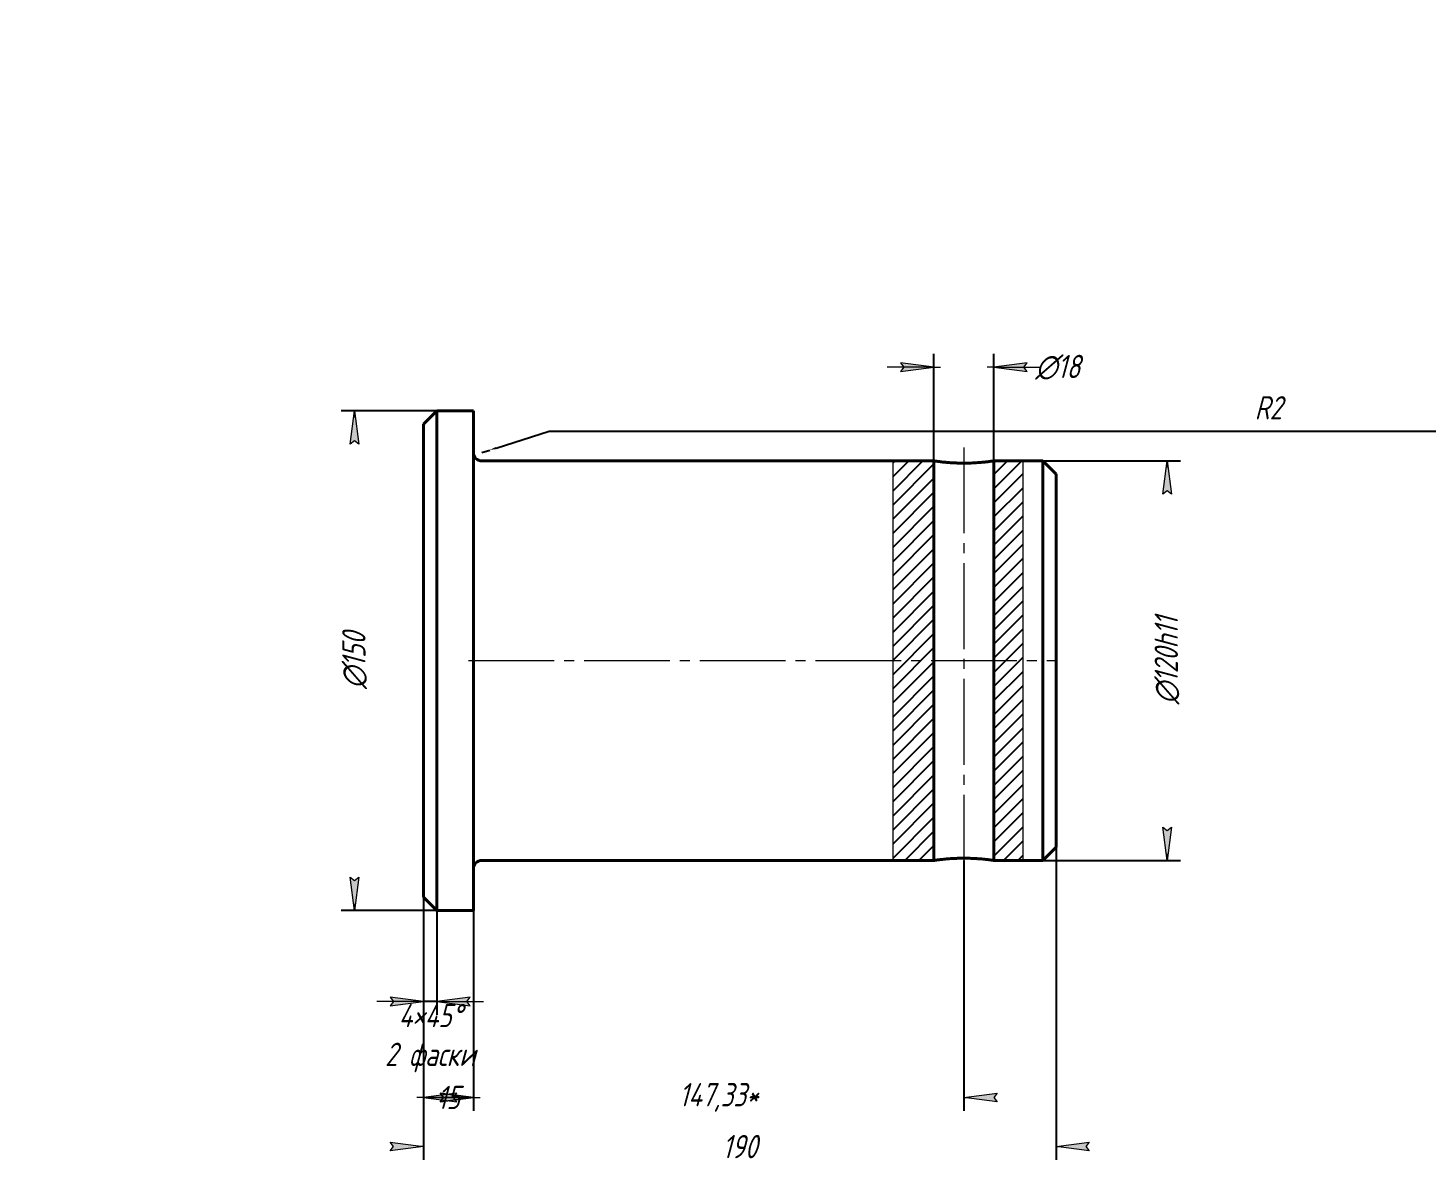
# Model space of a CAD drawing. Header units: millimetres. Extents: x 0 to 210, y 0 to 297.
# Drawn here: x 0 to 210, y 125.1 to 297 of the extents above; entities that cross this region are included whole.
import ezdxf

# ---------------------------------------------------------------- set-up
doc = ezdxf.new("R2010")
doc.units = ezdxf.units.MM
for name, pattern in [('K5LT_AXLED', [17.375, 12.875, -1.5, 1.5, -1.5]), ('K5LT_BASIC', [0]), ('K5LT_THIN', [0]), ('K5LT_THIN_INCLUDED_TO_HATCHING', [0])]:
    doc.linetypes.add(name, pattern=pattern)
doc.layers.add('Системный слой', color=7, linetype='Continuous')
doc.styles.add('KDIMTEXTSTYLE', font='GOST_AU.SHX', dxfattribs={"width": 0.96, "oblique": 15, "height": 5})
doc.dimstyles.new('KDIMSTYLE (0.50)', dxfattribs={"dimtxt": 5, "dimasz": 1, "dimexe": 2, "dimexo": 0.0625, "dimgap": 1, "dimtad": 1, "dimlfac": 2, "dimtxsty": 'KDIMTEXTSTYLE', "dimsah": 1, "dimcen": 0.09, "dimdle": 1, "dimadec": 0, "dimazin": 0, "dimtfac": 0.667, "dimtmove": 0, "dimatfit": 3, "dimfxl": 1, "dimtvp": 1, "dimtolj": 1, "dimtzin": 0, "dimarcsym": 0})

# ---------------------------------------------------------------- blocks, each defined once
blk = doc.blocks.new('U20')
at = {"layer": 'Системный слой', "color": 150, "linetype": 'K5LT_BASIC', "lineweight": 40, "true_color": 0x0080ff}
for p, q in [((68.1679752777834, 232), (129.9350284377118, 232)), ((149.4350284377118, 232), (152.4179752777834, 232))]:
    blk.add_line(p, q, dxfattribs=at)
blk = doc.blocks.new('U21')
at = {"layer": 'Системный слой', "color": 150, "linetype": 'K5LT_BASIC', "lineweight": 40, "true_color": 0x0080ff}
for p, q in [((68.1679752777834, 172), (129.9350284377118, 172)), ((149.4350284377118, 172), (152.4179752777834, 172))]:
    blk.add_line(p, q, dxfattribs=at)
blk = doc.blocks.new('U22')
at = {"layer": 'Системный слой', "color": 7, "linetype": 'K5LT_THIN_INCLUDED_TO_HATCHING', "lineweight": 18}
for p, q in [((129.9350284377118, 172), (129.9350284377118, 232)), ((149.4350284377118, 232), (149.4350284377118, 172))]:
    blk.add_line(p, q, dxfattribs=at)
blk = doc.blocks.new('KDIMARROW_01')
at = {"layer": 'Системный слой'}
blk.add_hatch(color=0, dxfattribs=at).paths.add_polyline_path([(-5, -0.6582624912261956), (0, 0), (-5, 0.658262491226197), (-4.5, 5.51091059616309e-16)])
at = {"layer": 'Системный слой', "color": 0, "linetype": 'K5LT_THIN', "lineweight": 18}
for p, q in [((-4.5, 5.51091059616309e-16), (-5, 0.658262491226197)), ((-5, 0.658262491226197), (0, 0)), ((0, 0), (-5, -0.6582624912261956)), ((-5, -0.6582624912261956), (-4.5, 5.51091059616309e-16)), ((0, 0), (-1, 0))]:
    blk.add_line(p, q, dxfattribs=at)
blk = doc.blocks.new('KDIMARROW_02')
at = {"layer": 'Системный слой'}
blk.add_hatch(color=0, dxfattribs=at).paths.add_polyline_path([(4.5, -5.51091059616309e-16), (5, 0.6582624912261956), (0, 0), (5, -0.658262491226197)])
at = {"layer": 'Системный слой', "color": 0, "linetype": 'K5LT_THIN', "lineweight": 18}
for p, q in [((0, 0), (-1, 0)), ((5, 0.6582624912261956), (0, 0)), ((0, 0), (5, -0.658262491226197)), ((0, 0), (7, -8.572527594031472e-16)), ((4.5, -5.51091059616309e-16), (5, 0.6582624912261956)), ((5, -0.658262491226197), (4.5, -5.51091059616309e-16))]:
    blk.add_line(p, q, dxfattribs=at)

msp = doc.modelspace()

# ---------------------------------------------------------------- hatches: boundary and pattern name
at = {"layer": 'Системный слой'}
h = msp.add_hatch(dxfattribs=at)
h.set_pattern_fill('', angle=45, style=0, pattern_type=0)
h.set_pattern_definition([(45, (0, 0), (-1.060660171779821, 1.060660171779821), [])])
h.paths.add_polyline_path([(136.0829743521537, 232), (129.9350284377118, 232), (129.9350284376117, 172), (136.0829743521977, 171.9999999992382)])
h.paths.add_polyline_path([(149.4350284378118, 232), (145.0829743521977, 232), (145.0829743522531, 172), (149.4350284377118, 172)])

# ---------------------------------------------------------------- linework, layer by layer
at = {"layer": 'Системный слой', "color": 150, "linetype": 'K5LT_BASIC', "lineweight": 40, "true_color": 0x0080ff}
for p, q in [((61.41797527778341, 239.5), (59.41797527778341, 237.5)), ((61.41797527778341, 239.5), (66.9179752777834, 239.5)), ((61.41797527778341, 239.5), (61.4179752777834, 164.5)), ((66.9179752777834, 239.5), (66.9179752777834, 164.5)), ((59.41797527778341, 237.5), (59.4179752777834, 166.5)), ((129.9350284377118, 232), (136.0829743521907, 232)), ((136.0829743521907, 232), (136.0829743521977, 172)), ((145.0829743521977, 232), (149.4350284377118, 232)), ((145.0829743521977, 232), (145.0829743521977, 172)), ((154.4179752777834, 230), (152.4179752777834, 232)), ((152.4179752777834, 232), (152.4179752777834, 172)), ((154.4179752777834, 230), (154.4179752777834, 174)), ((154.4179752777834, 174), (152.4179752777834, 172)), ((129.9350284377118, 172), (136.0829743521977, 172)), ((145.0829743521977, 172), (149.4350284377118, 172)), ((61.4179752777834, 164.5), (59.4179752777834, 166.5)), ((61.4179752777834, 164.5), (66.9179752777834, 164.5))]:
    msp.add_line(p, q, dxfattribs=at)
at = {"layer": 'Системный слой', "color": 30, "linetype": 'K5LT_AXLED', "lineweight": 18, "true_color": 0xff8000}
for p, q in [((140.5829743521977, 234), (140.5829743521977, 169.9999999999986)), ((66.1679752777834, 202), (154.4179752777834, 202))]:
    msp.add_line(p, q, dxfattribs=at)
at = {"layer": 'Системный слой', "color": 150, "linetype": 'K5LT_BASIC', "lineweight": 40, "true_color": 0x0080ff}
for centre, radius, start, end in [((68.1679752777834, 233.25), 1.250000000000004, 180, 269.9999999999999), ((68.1679752777834, 170.75), 1.250000000000002, 90, 179.9999999999999)]:
    msp.add_arc(centre, radius, start, end, dxfattribs=at)
for points, knots in [([(145.0829743521977, 232), (145.0829248985607, 231.9999926281793), (145.0603315992305, 231.9965890969948), (144.9643602632045, 231.9823595761293), (144.8182895793721, 231.9612819865785), (144.6135029543124, 231.9328855150267), (144.3512572428376, 231.898499778442), (144.0422586939437, 231.8610693389907), (143.7523565315684, 231.8290216520148), (143.4528873614271, 231.7986369190366), (143.107096188449, 231.7668190776932), (142.6648631044615, 231.7322700374851), (142.1658898901, 231.7013324627459), (141.6428182484964, 231.6778788388433), (141.0783119709918, 231.6628445190269), (140.4726406870967, 231.6585249415862), (139.8593665947998, 231.6673157265353), (139.2798627905443, 231.6875577227388), (138.7939098170424, 231.713372842228), (138.3176350101753, 231.74577550454), (137.8636579554586, 231.7837055121347), (137.4241672931661, 231.8274317732479), (137.0638865009223, 231.8680409546976), (136.7661782640356, 231.9047595682521), (136.5263414581512, 231.9364536139871), (136.3330768806138, 231.9633526955947), (136.1790691125508, 231.9856412619112), (136.097891723356, 231.9977620083546), (136.0830238474801, 231.9999929060188), (136.0829743521907, 232)], [0, 0, 0, 0, 1.200359708921876, 2.283201702858866, 3.354371090993911, 4.386277896497451, 5.582004672996226, 6.696870546704727, 7.664830018467889, 8.284049289777213, 9.270925360712534, 10.43361926610586, 11.56191847818896, 12.74360762503158, 13.90920479161796, 15.200995885014, 16.58931950636302, 17.8147727110605, 18.97942274002859, 19.88342631225569, 21.20374523016808, 22.43171732692079, 23.58338515478864, 24.6328900925434, 25.70509152672732, 26.72921317406966, 27.81405914642848, 29.17202272730985, 30, 30, 30, 30]), ([(136.0829743521977, 172), (136.0830238767842, 172.0000069008207), (136.1047541312096, 172.0032802782075), (136.191144394335, 172.0160984966025), (136.3160806227866, 172.0341703026161), (136.4807824506817, 172.0573109528137), (136.7175091812543, 172.0890160091691), (137.0208822695071, 172.1268882866128), (137.373087558844, 172.1670090711087), (137.7517844316587, 172.2054370927998), (138.1679374071275, 172.242266861377), (138.648140579523, 172.2779710348267), (139.1909060282373, 172.3086253692901), (139.7725460178059, 172.3301714160469), (140.3444275203688, 172.3403548703593), (140.8657659631264, 172.3393986375595), (141.3067061308153, 172.3313909266491), (141.6729332051943, 172.3200836486463), (141.9752010593567, 172.3071951775086), (142.3509057408152, 172.2877078858264), (142.7640385622195, 172.2607261977305), (143.2545822680428, 172.2205084491996), (143.6780987445046, 172.1792815956834), (144.041262506295, 172.1390422907823), (144.3203157595387, 172.1052105556585), (144.5628101399979, 172.0738852773722), (144.768259649935, 172.0457926890013), (144.9351529199635, 172.0219184840466), (145.0439783801928, 172.0058560309212), (145.0796873280293, 172.0004925330546), (145.0829249020773, 172.0000073949853), (145.0829743521977, 172)], [0, 0, 0, 0, 1.234198859114831, 2.432908051265489, 3.262121254528889, 4.301027950338419, 5.508244868128814, 6.726377585249916, 7.942380459330217, 9.133284281021174, 10.18461539685499, 11.42064981225362, 12.86645591824282, 14.14167647001841, 15.48087593819344, 16.7625670300829, 17.67112475769498, 18.49064956908071, 19.29768860390134, 19.80645416154914, 21.20397918726497, 22.39605935012611, 23.75926283345595, 24.94507287406744, 26.00951854599447, 26.929301275332, 28.12971643747679, 29.28500074925573, 30.48587018376449, 31.70035830896627, 32, 32, 32, 32])]:
    msp.add_open_spline(points, degree=3, knots=knots, dxfattribs=at)

# ---------------------------------------------------------------- block references
at = {"layer": 'Системный слой'}
for name in ['U20', 'U22', 'U21']:
    msp.add_blockref(name, (0, 0), dxfattribs=at)

# ---------------------------------------------------------------- dimensions: what is measured, and where the dimension line sits
at = {"layer": 'Системный слой', "color": 7}
for base, p1, p2, location, override in [((145.0829743521977, 246.0567946982223), (136.0829743521908, 231.2049499220591), (145.0829743521977, 229.7215002641859), (154.6744350036594, 246.0567946982223), {"dimexo": 0, "dimpost": '\\H3.5;\\W0.965;\\Q15;∅<>', "dimblk1": 'KDIMARROW_02', "dimblk2": 'KDIMARROW_02', "dimse1": 0, "dimse2": 0, "dimclrt": 7, "dimtolj": 1}), ((59.4179752777834, 129.0376266536957), (154.4179752777834, 174), (59.4179752777834, 166.5), (106.9179752777834, 129.0376266536957), {"dimexo": 0, "dimpost": '\\H3.5;\\W0.965;\\Q15;<>', "dimblk1": 'KDIMARROW_01', "dimblk2": 'KDIMARROW_01', "dimse1": 0, "dimse2": 0, "dimclrt": 7, "dimtolj": 1}), ((66.9179752777834, 136.420223025844), (140.5829743521977, 171.9999999999986), (66.9179752777834, 164.5), (103.7504748149905, 136.420223025844), {"dimexo": 0, "dimpost": '\\H3.5;\\W0.965;\\Q15;<>\\H3.5;\\W0.965;\\Q15;\\Q15;*', "dimblk1": 'KDIMARROW_01', "dimblk2": 'KDIMARROW_01', "dimse1": 0, "dimse2": 0, "dimclrt": 7, "dimtolj": 1}), ((59.4179752777834, 136.420223025844), (66.9179752777834, 164.5), (59.4179752777834, 166.5), (63.1679752777834, 136.420223025844), {"dimexo": 0, "dimpost": '\\H3.5;\\W0.965;\\Q15;<>', "dimblk1": 'KDIMARROW_02', "dimblk2": 'KDIMARROW_02', "dimse1": 0, "dimse2": 0, "dimclrt": 7, "dimtolj": 1})]:
    msp.add_linear_dim(base=base, p1=p1, p2=p2, location=location, dimstyle='KDIMSTYLE (0.50)', override=override, dxfattribs=at).render()
for base, p1, p2, location, override in [((49.06558022010518, 239.5), (66.9179752777834, 164.5), (66.9179752777834, 239.5), (49.06558022010518, 202), {"dimexo": 0, "dimpost": '\\H3.5;\\W0.965;\\Q15;∅<>', "dimblk1": 'KDIMARROW_01', "dimblk2": 'KDIMARROW_01', "dimse1": 0, "dimse2": 0, "dimclrt": 7, "dimtolj": 1}), ((171.0996666966463, 232), (150.9317395954983, 172), (152.4179752777834, 232), (171.0996666966463, 202), {"dimexo": 0, "dimpost": '\\H3.5;\\W0.965;\\Q15;∅<>\\H3.5;\\W0.965;\\Q15;\\Q15;h11', "dimblk1": 'KDIMARROW_01', "dimblk2": 'KDIMARROW_01', "dimse1": 0, "dimse2": 0, "dimclrt": 7, "dimtolj": 1})]:
    msp.add_linear_dim(base=base, p1=p1, p2=p2, angle=90, location=location, dimstyle='KDIMSTYLE (0.50)', override=override, dxfattribs=at).render()
msp.add_radius_dim(center=(68.1679752777834, 233.25), radius=1.2500000000000153, location=(78.30366211020225, 236.4697714950248), text='\\H3.5;\\W0.965;\\Q15;R\\H3.5;\\W0.965;\\Q15;\\Q15;2', dimstyle='KDIMSTYLE (0.50)', override={"dimtih": 1, "dimtoh": 1, "dimblk2": 'KDIMARROW_01', "dimclrt": 7, "dimtmove": 1, "dimtolj": 1}, dxfattribs=at).render()
msp.add_linear_dim(base=(59.4179752777834, 150.8363651197483), p1=(61.4179752777834, 164.5), p2=(59.4179752777834, 166.5), dimstyle='KDIMSTYLE (0.50)', override={"dimexo": 0, "dimpost": '\\H3.5;\\W0.965;\\Q15;<>\\H3.5;\\W0.965;\\Q15;\\Q15;\\Q15;×\\Q15;45\\Q15;°\\Q15;\\X\\H3.5;\\W0.965;\\Q15;\\Q15;2 фаски', "dimblk1": 'KDIMARROW_02', "dimblk2": 'KDIMARROW_02', "dimse1": 0, "dimse2": 0, "dimclrt": 7, "dimtolj": 1}, dxfattribs=at).render()

doc.saveas('drawing.dxf')
